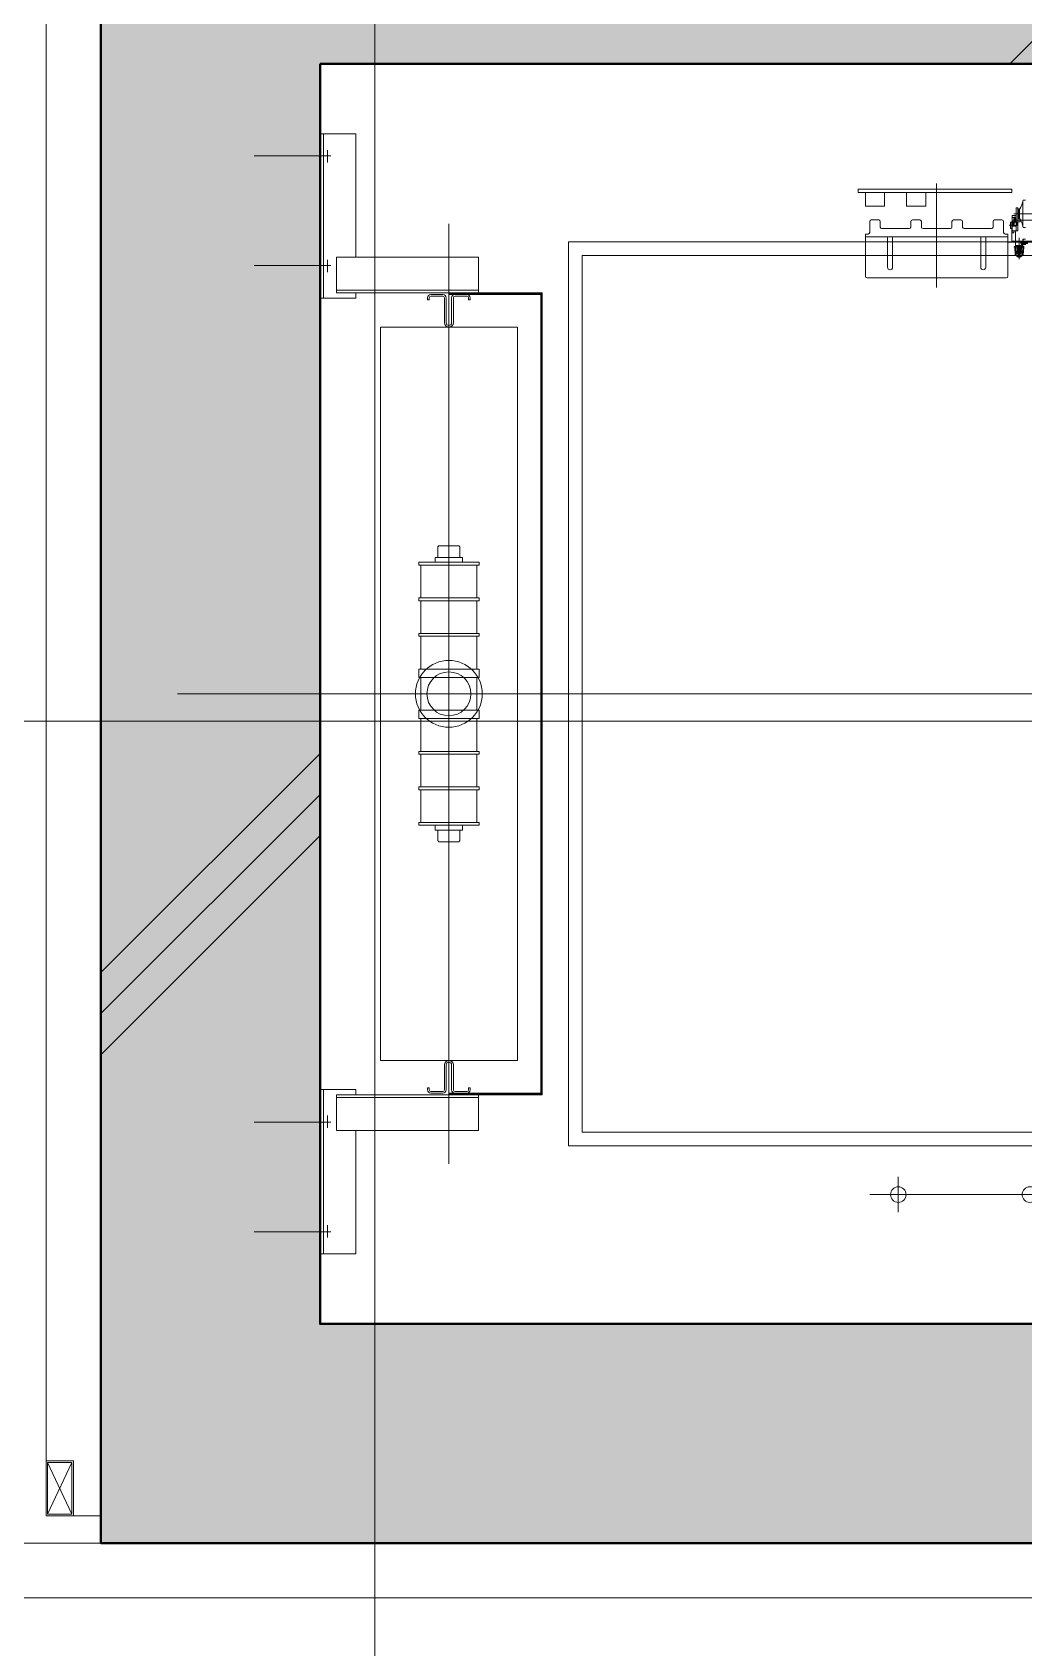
# Model space of a CAD drawing. Header units: millimetres. Extents: x 4739419 to 5837985, y 2291271 to 3446271.
# Drawn here: x 4909487 to 4911296, y 2442300 to 2445249 of the extents above; entities that cross this region are included whole.
import ezdxf

# ---------------------------------------------------------------- set-up
doc = ezdxf.new("R2010")
doc.units = ezdxf.units.MM
doc.layers.get('0').update_dxf_attribs({"color": 255})
for name, color, linetype, lineweight in [('XR-평면도$0$A-CNTL', 9, 'Continuous', 15), ('XR-평면도$0$A-CONC-LIN1', 9, 'Continuous', 40), ('XR-평면도$0$A-DWXM-ELEV', 9, 'Continuous', 18), ('XR-평면도$0$A-ELEV-LIN3', 9, 'Continuous', 18), ('XR-평면도$0$A-SECT-LIN2', 9, 'Continuous', 20), ('XR-평면도$0$A-SECT-LIN3', 9, 'Continuous', 18), ('XR-평면도$0$A-WAXM-PANL', 9, 'Continuous', 20), ('XR-평면도$0$A-XXXX-HATC', 9, 'Continuous', 18), ('XR-평면도$0$A-XXXX-OPEN', 9, 'Continuous', 15)]:
    doc.layers.add(name, color=color, linetype=linetype, lineweight=lineweight)
doc.layers.add('XR-평면도$0$A-CONC-SOLD', color=9, linetype='Continuous')

# ---------------------------------------------------------------- blocks, each defined once
blk = doc.blocks.new('XR-평면도$0$RAMP_내려감(기준층) (220802)')
at = {"layer": 'XR-평면도$0$A-CNTL', "ltscale": 300}
blk.add_lwpolyline([(-24300, -35700), (25100, -35700)], dxfattribs=at)
blk = doc.blocks.new('XR-평면도$0$중심선(210216)')
at = {"layer": 'XR-평면도$0$A-CNTL', "ltscale": 300}
for points in [[(44000, 206000), (44000, -10000)], [(-10000, 106000), (186000, 106000)]]:
    blk.add_lwpolyline(points, dxfattribs=at)
blk = doc.blocks.new('XR-평면도$0$윈드컬럼(13000)_2')
at = {"layer": 'XR-평면도$0$A-SECT-LIN2'}
blk.add_lwpolyline([(-100, 250), (-100, 150), (-50, 150), (-50, 250)], close=True, dxfattribs=at)
at = {"layer": 'XR-평면도$0$A-SECT-LIN3'}
blk.add_lwpolyline([(-97, 247), (-97, 153), (-53, 153), (-53, 247)], close=True, dxfattribs=at)
at = {"layer": 'XR-평면도$0$A-XXXX-OPEN'}
for p, q in [((-97, 153), (-53, 247)), ((-97, 247), (-53, 153))]:
    blk.add_line(p, q, dxfattribs=at)
blk = doc.blocks.new('XR-평면도$0$ELEV_21인승(4호기)')
at = {"layer": 'XR-평면도$0$A-CNTL'}
blk.add_line((1150, -23.1), (1150, 3110), dxfattribs=at)
at = {"layer": 'XR-평면도$0$A-DWXM-ELEV'}
for p, q in [((168, 2970), (168, 2830.5)), ((368, 2970), (368, 2830.5)), ((1932, 2970), (1932, 2830.5)), ((2132, 2970), (2132, 2830.5)), ((128, 2850), (128, 2785)), ((428, 2844), (128, 2844)), ((180.1, 2836.6), (157.7, 2836.6)), ((380.1, 2836.6), (357.7, 2836.6)), ((428, 2850), (428, 2785)), ((1872, 2850), (1872, 2785)), ((1872, 2844), (2172, 2844)), ((1919.9, 2836.6), (1942.3, 2836.6)), ((2119.9, 2836.6), (2142.3, 2836.6)), ((2172, 2850), (2172, 2785)), ((353, 2561.1), (353, 2820)), ((418, 2820), (353, 2820)), ((413, 2820), (413, 2561.1)), ((418, 2820), (418, 2561.1)), ((1882, 2820), (1882, 2561.1)), ((1882, 2820), (1947, 2820)), ((1887, 2820), (1887, 2561.1)), ((1947, 2561.1), (1947, 2820)), ((128, 2785), (353, 2785)), ((418, 2785), (428, 2785)), ((418, 2785), (428, 2785)), ((1882, 2785), (1872, 2785)), ((1882, 2785), (1872, 2785)), ((1947, 2785), (2172, 2785)), ((1819, 2740), (481, 2740)), ((481, 2740), (481, 2490)), ((1819, 2740), (1819, 2490)), ((431, 2654), (427.2, 2654)), ((431, 2654), (431, 2650.8)), ((910, 2560), (910, 2670)), ((915, 2670), (910, 2670)), ((915, 2560), (915, 2670)), ((975, 2666), (915, 2666)), ((975, 2560), (975, 2670)), ((980, 2670), (975, 2670)), ((980, 2560), (980, 2670)), ((1040, 2666), (980, 2666)), ((1040, 2560), (1040, 2670)), ((1040, 2670), (1045, 2670)), ((1045, 2560), (1045, 2670)), ((1105, 2666), (1045, 2666)), ((1105, 2560), (1105, 2670)), ((1105, 2670), (1120, 2670)), ((1120, 2560), (1120, 2670)), ((1180, 2666), (1120, 2666)), ((1180, 2560), (1180, 2670)), ((1195, 2670), (1180, 2670)), ((1195, 2560), (1195, 2670)), ((1195, 2666), (1255, 2666)), ((1255, 2560), (1255, 2670)), ((1260, 2670), (1255, 2670)), ((1260, 2560), (1260, 2670)), ((1260, 2666), (1320, 2666)), ((1320, 2560), (1320, 2670)), ((1320, 2670), (1325, 2670)), ((1325, 2560), (1325, 2670)), ((1325, 2666), (1385, 2666)), ((1385, 2560), (1385, 2670)), ((1385, 2670), (1390, 2670)), ((1390, 2560), (1390, 2670)), ((1869, 2654), (1872.8, 2654)), ((1869, 2654), (1869, 2650.8)), ((421, 2647.8), (421, 2626.2)), ((424.2, 2647.8), (424.2, 2626.2)), ((431, 2650.8), (427.2, 2650.8)), ((880, 2633), (882, 2635)), ((880, 2597), (880, 2633)), ((882, 2635), (901.2, 2635)), ((901.2, 2590), (901.2, 2640)), ((910, 2640), (901.2, 2640)), ((1390, 2640), (1398.8, 2640)), ((1398.8, 2590), (1398.8, 2640)), ((1418, 2635), (1398.8, 2635)), ((1420, 2633), (1418, 2635)), ((1420, 2597), (1420, 2633)), ((1869, 2650.8), (1872.8, 2650.8)), ((1875.8, 2647.8), (1875.8, 2626.2)), ((1879, 2647.8), (1879, 2626.2)), ((2007.6, 2615), (292.4, 2615)), ((418, 2445), (418, 2615)), ((419.5, 2615), (419.5, 2445)), ((421, 2615), (421, 2445)), ((421, 2603.8), (421, 2582.2)), ((424.2, 2603.8), (424.2, 2582.2)), ((472.8, 2623.2), (427.2, 2623.2)), ((472.8, 2620), (427.2, 2620)), ((472.8, 2610), (427.2, 2610)), ((472.8, 2606.8), (427.2, 2606.8)), ((850, 2615), (1420, 2615)), ((882, 2595), (880, 2597)), ((882, 2595), (901.2, 2595)), ((1418, 2595), (1398.8, 2595)), ((1418, 2595), (1420, 2597)), ((1827.2, 2623.2), (1872.8, 2623.2)), ((1827.2, 2620), (1872.8, 2620)), ((1827.2, 2610), (1872.8, 2610)), ((1827.2, 2606.8), (1872.8, 2606.8)), ((1875.8, 2603.8), (1875.8, 2582.2)), ((1879, 2615), (1879, 2447.2)), ((1879, 2603.8), (1879, 2582.2)), ((1880.5, 2615), (1880.5, 2446.1)), ((1882, 2615), (1882, 2445)), ((431, 2579.2), (427.2, 2579.2)), ((431, 2576), (427.2, 2576)), ((431, 2579.2), (431, 2576)), ((910, 2590), (901.2, 2590)), ((1390, 2590), (1398.8, 2590)), ((1869, 2579.2), (1872.8, 2579.2)), ((1869, 2579.2), (1869, 2576)), ((1869, 2576), (1872.8, 2576)), ((418, 2561.1), (353, 2561.1)), ((915, 2560), (910, 2560)), ((975, 2564), (915, 2564)), ((980, 2560), (975, 2560)), ((1040, 2564), (980, 2564)), ((1040, 2560), (1045, 2560)), ((1105, 2564), (1045, 2564)), ((1105, 2560), (1120, 2560)), ((1180, 2564), (1120, 2564)), ((1195, 2560), (1180, 2560)), ((1195, 2564), (1255, 2564)), ((1260, 2560), (1255, 2560)), ((1260, 2564), (1320, 2564)), ((1320, 2560), (1325, 2560)), ((1325, 2564), (1385, 2564)), ((1385, 2560), (1390, 2560)), ((1882, 2561.1), (1947, 2561.1)), ((1819, 2490), (481, 2490)), ((418, 2447.2), (1879, 2447.2)), ((418, 2446.1), (1880.5, 2446.1)), ((418, 2445), (1882, 2445)), ((325, 2397), (325, 115)), ((325, 2397), (1975, 2397)), ((1975, 2397), (1975, 115)), ((350, 2372), (1950, 2372)), ((350, 2372), (350, 272)), ((1950, 2372), (1950, 272)), ((2071, 1868.5), (2065, 1868.5)), ((2065, 1868.5), (2065, 1587.8)), ((2071, 1868.5), (2071, 1587.8)), ((236, 1847.2), (236, 1501.9)), ((1909, 1852), (1909, 1598)), ((1989, 1855), (1912, 1855)), ((1984, 1855), (1984, 1595)), ((1989, 1850.2), (1989, 1855)), ((2012, 1847.2), (1992, 1847.2)), ((2012, 1847.2), (2002, 1847.2)), ((2015, 1844.2), (2015, 1830.8)), ((2040, 1855), (2040, 1820)), ((2040, 1855), (2065, 1855)), ((2065, 1855), (2065, 1820)), ((1928.5, 1814.5), (1984, 1814.5)), ((1928.5, 1805.5), (1984, 1805.5)), ((1999, 1824.8), (1999, 1775.2)), ((2012, 1827.8), (2002, 1827.8)), ((2012, 1827.8), (2002, 1827.8)), ((2040, 1820), (2065, 1820)), ((204, 1795), (268.5, 1795)), ((2012, 1772.2), (2002, 1772.2)), ((2015, 1769.2), (2015, 1755.8)), ((2040, 1780), (2040, 1745)), ((2040, 1780), (2065, 1780)), ((2065, 1780), (2065, 1745)), ((1999, 1749.8), (1999, 1700.2)), ((2012, 1752.8), (2002, 1752.8)), ((2040, 1745), (2065, 1745)), ((1891.7, 1725), (2081.5, 1725)), ((2012, 1697.2), (2002, 1697.2)), ((2015, 1694.2), (2015, 1680.8)), ((1999, 1674.8), (1999, 1625.2)), ((2012, 1677.8), (2002, 1677.8)), ((1928.5, 1644.5), (1984, 1644.5)), ((1928.5, 1635.5), (1984, 1635.5)), ((2012, 1622.2), (2002, 1622.2)), ((1989, 1595), (1912, 1595)), ((1974.5, 1588, -1.2), (1974.5, 1595)), ((1989, 1599.8), (1989, 1595)), ((2012, 1602.8), (1992, 1602.8)), ((2005.1, 1592.8), (2005.1, 1585)), ((2015, 1619.2), (2015, 1605.8)), ((1943.4, 1574.3), (1968.6, 1574.3)), ((1950, 1579.5), (1950, 1581)), ((1950, 1567.7), (1950, 1569.2)), ((1950.4, 1581.5), (1965.5, 1582.5)), ((1950.4, 1567.2), (1965.5, 1566.2)), ((1950.8, 1574.3), (1969.4, 1574.3)), ((1982.2, 1574.3), (1950.9, 1574.3)), ((1951.2, 1579.1), (1951.2, 1579.9)), ((1951.2, 1568.8), (1951.2, 1569.6)), ((1951.6, 1580.4), (1966.7, 1581.3)), ((1951.6, 1568.3), (1966.7, 1567.3)), ((1954.3, 1575.1, 1.1), (1951.7, 1575.1, 1.1)), ((1954.3, 1573.6, 1.1), (1951.7, 1573.6, 1.1)), ((1954.3, 1575.1, 1.1), (1954.3, 1573.6, 1.1)), ((1995.1, 1580.9), (1955.1, 1580.9)), ((1955.1, 1580.9), (1955.1, 1576.8)), ((1960.1, 1576.8), (1955.1, 1576.8)), ((1960.1, 1571.8), (1955.1, 1571.8)), ((1955.1, 1571.8), (1955.1, 1567.7)), ((1976.1, 1567.7), (1955.1, 1567.7)), ((1955.3, 1580.9), (1955.3, 1566.2)), ((1955.3, 1577.9), (1965.5, 1578.5)), ((1955.3, 1576.7), (1966.7, 1577.3)), ((1955.3, 1572), (1966.7, 1571.4)), ((1955.3, 1570.8), (1965.5, 1570.2)), ((1955.7, 1578.9, 1.1), (1956.1, 1578.5, 1.1)), ((1955.7, 1569.8, 1.1), (1956.1, 1570.2, 1.1)), ((1956.1, 1578.5, 1.1), (1956.1, 1576.3, 1.1)), ((1967.5, 1576.3, 0.3), (1956.1, 1576.3, 4.2)), ((1956.1, 1576.3, 1.1), (1956.1, 1572.3, 1.1)), ((1968, 1575.9), (1956.1, 1575.9, 1.1)), ((1968, 1572.8), (1956.1, 1572.8, 1.1)), ((1967.5, 1572.3, 0.3), (1956.1, 1572.3, 4.2)), ((1956.1, 1572.3, 1.1), (1956.1, 1570.2, 1.1)), ((1956.2, 1574.3, 1.1), (1956.9, 1574.3, 1.1)), ((1956.8, 1570.6, 1.1), (1956.2, 1574.3, 1.1)), ((1956.9, 1574.4, 1.1), (1956.3, 1578, 1.1)), ((1956.3, 1578, 1.1), (1956.3, 1576.3, 1.1)), ((1956.3, 1578, 1.1), (1957, 1578, 1.1)), ((1957.5, 1570.6, 1.1), (1956.8, 1570.6, 1.1)), ((1957.6, 1574.4, 1.1), (1956.9, 1574.4, 1.1)), ((1956.9, 1574.3, 1.1), (1957.5, 1570.6, 1.1)), ((1957, 1578, 1.1), (1957.6, 1574.4, 1.1)), ((1957.5, 1570.6, 1.1), (1957.5, 1572.3, 1.1)), ((1957.6, 1579.2), (1958.5, 1579.2)), ((1957.6, 1569.2), (1957.6, 1579.2)), ((1957.6, 1569.2), (1958.5, 1569.2)), ((1958.5, 1579.2), (1958.5, 1569.2)), ((1960.1, 1576.8), (1960.1, 1571.8)), ((1965.5, 1583.5), (1966.7, 1583.5)), ((1965.5, 1582.5), (1965.5, 1583.5)), ((1965.5, 1579.6), (1966.7, 1579.6)), ((1965.5, 1578.5), (1965.5, 1579.6)), ((1965.5, 1569.1), (1965.5, 1570.2)), ((1965.5, 1569.1), (1966.7, 1569.1)), ((1966.7, 1565.2), (1966.7, 1583.5)), ((1968, 1575.9), (1967.5, 1576.3)), ((1968, 1572.8), (1967.5, 1572.3)), ((1968, 1572.8), (1968, 1575.9)), ((1968.3, 1580.9), (1968.3, 1567.7)), ((1969.4, 1570.7, 1.4), (1969.9, 1570.2, 1.4)), ((1969.9, 1567.5, 1.4), (1969.9, 1570.2, 1.4)), ((1969.9, 1562.5, 1.4), (1969.9, 1567.5, 1.4)), ((1970.5, 1567.5, 5.1), (1969.9, 1567.5, 5.3)), ((1970.4, 1566.9, 1.4), (1969.9, 1566.9, 1.4)), ((1970.9, 1569.7), (1970.1, 1565)), ((1971.8, 1569.7), (1970.9, 1569.7)), ((1971, 1565), (1971.8, 1569.7)), ((1971.8, 1566.9, 1.4), (1971.3, 1566.9, 1.4)), ((1971.8, 1567.5, 4.7), (1971.4, 1567.5, 4.8)), ((1971.8, 1571.4), (1971.8, 1558.9)), ((1971.8, 1571.4), (1972.9, 1571.4)), ((1971.8, 1569.7), (1971.8, 1567.5)), ((1972.9, 1558.9), (1972.9, 1571.4)), ((1979.2, 1567.5, 1.7), (1972.9, 1567.5, 4.3)), ((1979.9, 1566.9, 1.4), (1972.9, 1566.9, 1.4)), ((1974.5, 1588), (1974.5, 1542)), ((1974.5, 1588), (2009.5, 1588)), ((1976.1, 1588), (1976.1, 1542)), ((1976.1, 1580.9), (1976.1, 1548.6)), ((1979.9, 1566.9, 1.4), (1979.2, 1567.5, 1.4)), ((1979.9, 1566.9, 1.4), (1979.9, 1563.1, 1.4)), ((1991.1, 1587.5), (1991.1, 1584.3)), ((1991.1, 1587.5), (2013.5, 1587.5)), ((1991.1, 1584.3), (1995.1, 1584.3)), ((1995.1, 1587.5), (1995.1, 1576.8)), ((2037.1, 1580), (1995.1, 1580)), ((2037.1, 1576.8), (1995.1, 1576.8)), ((1999.6, 1590.5), (2010.6, 1590.5)), ((1999.6, 1590.5), (1999.6, 1587.5)), ((2001.1, 1566.5), (2001.1, 1563)), ((2002.1, 1567.5), (2050.1, 1567.5)), ((2003.6, 1587.5), (2003.6, 1580)), ((2003.6, 1584.3), (2011.6, 1584.3)), ((2003.6, 1583.3), (2011.6, 1583.3)), ((2004.6, 1579.9), (2004.6, 1585.2)), ((2011.6, 1586.2), (2005.6, 1586.2)), ((2011.6, 1578.9), (2005.6, 1578.9)), ((2009.9, 1582.6), (2021.3, 1582.6)), ((2010.3, 1582.6), (2017.9, 1582.6)), ((2010.6, 1590.5), (2010.6, 1587.5)), ((2011.6, 1587.1), (2011.6, 1580)), ((2011.6, 1587.1), (2019.6, 1587.1)), ((2011.6, 1578.9), (2011.6, 1586.2)), ((2011.6, 1584.1), (2019.6, 1584.1)), ((2011.6, 1584.1), (2016.6, 1584.1)), ((2011.6, 1581.1), (2019.6, 1581.1)), ((2011.6, 1581.1), (2016.6, 1581.1)), ((2011.6, 1576.8), (2011.6, 1572.9)), ((2011.6, 1572.9), (2016.3, 1572.9)), ((2013.5, 1587.5), (2013.5, 1587.1)), ((2014.5, 1547), (2014.5, 1583)), ((2016.6, 1581.1), (2016.6, 1584.1)), ((2035.1, 1574.8), (2017.1, 1574.8)), ((2017.1, 1574.8), (2017.1, 1573.5)), ((2035.1, 1573.8), (2017.1, 1573.8)), ((2019.6, 1587.1), (2023.1, 1587.1)), ((2019.6, 1587.1), (2019.6, 1580)), ((2019.6, 1576.8), (2019.6, 1574.8)), ((2031.6, 1576.8), (2020.6, 1576.8)), ((2020.6, 1576.8), (2020.6, 1574.8)), ((2023.1, 1587.1), (2023.1, 1580)), ((2026.1, 1583.9), (2026.1, 1548.1)), ((2031.6, 1576.8), (2031.6, 1574.8)), ((2035.1, 1574.8), (2035.1, 1573.5)), ((2037.1, 1576.8), (2037.1, 1580)), ((2051.1, 1566.5), (2051.1, 1563)), ((2065, 1587.8), (2071, 1587.8))]:
    blk.add_line(p, q, dxfattribs=at)
for centre, radius in [((1150, 2615), 61), ((1150, 2615), 61), ((1150, 2615), 40), ((236, 1795), 14.2), ((236, 1555), 14.2)]:
    blk.add_circle(centre, radius, dxfattribs=at)
for centre, radius, start, end in [((427.2, 2647.8), 6.2, 90, 180), ((1872.8, 2647.8), 6.2, 0, 90), ((427.2, 2626.2), 6.2, 180, 270), ((427.2, 2647.8), 3, 90, 180), ((427.2, 2626.2), 3, 180, 270), ((1872.8, 2647.8), 3, 0, 90), ((1872.8, 2626.2), 3, 270, 0), ((1872.8, 2626.2), 6.2, 270, 0), ((427.2, 2603.8), 6.2, 90, 180), ((427.2, 2603.8), 3, 90, 180), ((472.8, 2615), 8.2, 270, 90), ((472.8, 2615), 5, 270, 90), ((1827.2, 2615), 8.2, 90, 270), ((1827.2, 2615), 5, 90, 270), ((1872.8, 2603.8), 6.2, 0, 90), ((1872.8, 2603.8), 3, 0, 90), ((427.2, 2582.2), 6.2, 180, 270), ((427.2, 2582.2), 3, 180, 270), ((1872.8, 2582.2), 3, 270, 0), ((1872.8, 2582.2), 6.2, 270, 0), ((1912, 1852), 3, 90, 180), ((1992, 1850.2), 3, 180, 270), ((2012, 1844.2), 3, 0, 90), ((2012, 1830.8), 3, 270, 0), ((1928.5, 1810), 4.5, 90, 270), ((2002, 1824.8), 3, 90, 180), ((2002, 1775.2), 3, 180, 270), ((2012, 1769.2), 3, 0, 90), ((2002, 1749.8), 3, 90, 180), ((2012, 1755.8), 3, 270, 0), ((2002, 1700.2), 3, 180, 270), ((2012, 1694.2), 3, 0, 90), ((2012, 1680.8), 3, 270, 0), ((2002, 1674.8), 3, 90, 180), ((1928.5, 1640), 4.5, 90, 270), ((2002, 1625.2), 3, 180, 270), ((2012, 1619.2), 3, 0, 90), ((1912, 1598), 3, 180, 270), ((1992, 1599.8), 3, 90, 180), ((2012, 1605.8), 3, 270, 0), ((1952.9, 1574.3), 5.96, 119.7974, 240.2026), ((1952.9, 1574.3), 4.76, 115.4695, 244.5305), ((1950.5, 1581), 0.5, 93.0857, 180), ((1950.5, 1567.7), 0.5, 180, 266.9143), ((1950.7, 1579.1), 0.5, 295.4695, 0), ((1950.7, 1569.6), 0.5, 0, 64.5305), ((1951.7, 1579.9), 0.5, 93.6982, 180), ((1951.7, 1568.8), 0.5, 180, 266.3018), ((1956.3, 1574.3, 1.1), 4.61, 97.8828, 170.5269), ((1955.3, 1574.3), 3.56, 90, 270), ((1956.3, 1574.3, 1.1), 4.61, 189.4731, 262.1172), ((1955.3, 1574.3), 2.36, 90, 270), ((1970.1, 1565, 1.4), 5.77, 97.8828, 170.5269), ((2002.1, 1566.5), 1, 90, 180), ((1998.4, 1598.8), 31.5, 276.7434, 306.4626), ((2005.6, 1585.2), 1, 90, 180), ((2005.6, 1579.9), 1, 180, 270), ((2009.5, 1583), 5, 0, 90), ((2053.8, 1598.8), 31.5, 233.5374, 263.2566), ((2050.1, 1566.5), 1, 0, 90)]:
    blk.add_arc(centre, radius, start, end, dxfattribs=at)
blk = doc.blocks.new('XR-평면도$0$CORE_03_06_B2F 3F에서8F (230330)')
at = {"layer": 'XR-평면도$0$A-CONC-SOLD'}
h = blk.add_hatch(dxfattribs=at)
h.set_pattern_fill('CONC', color=256, scale=100, angle=180)
h.set_pattern_definition([(225, (259193, 729020.6), (2121.32, -2121.32), []), (225, (259193, 728945.6), (2121.32, -2121.32), []), (225, (259193, 728870.6), (2121.32, -2121.32), [])])
h.paths.add_polyline_path([(0, 0), (10950, 0), (10950, 10700), (10550, 10700), (10550, 10000), (7300, 10000), (7300, 9550), (7550, 9550), (7550, 9750), (10550, 9750), (10550, 7250), (8850, 7250), (8850, 7000), (10550, 7000), (10550, 400), (7550, 400), (7550, 7000), (7750, 7000), (7750, 7250), (7550, 7250), (7550, 8450), (7300, 8450), (7300, 5550), (6850, 5550), (6850, 5300), (7300, 5300), (7300, 400), (3500, 400), (3500, 900), (3250, 900), (3250, 400), (400, 400), (400, 2700), (3250, 2700), (3250, 2200), (3500, 2200), (3500, 3500), (3250, 3500), (3250, 2950), (400, 2950), (400, 5300), (3250, 5300), (3250, 4700), (3500, 4700), (3500, 5300), (5750, 5300), (5750, 5550), (5300, 5550), (5300, 7900), (5050, 7900), (5050, 5550), (400, 5550), (400, 9100), (1300, 9100), (1300, 9350), (400, 9350), (400, 12000), (2400, 12000), (2400, 9350), (1915, 9350), (1915, 9100), (3550, 9100), (3550, 9350), (2650, 9350), (2650, 12000), (5050, 12000), (5050, 9350), (4150, 9350), (4150, 9100), (5300, 9100), (5300, 12000), (5750, 12000), (5750, 12400), (0, 12400)])
h.paths.add_polyline_path([(6850, 12000), (10550, 12000), (10550, 11800), (10950, 11800), (10950, 12400), (6850, 12400)], flags=17)
at = {"layer": 'XR-평면도$0$A-XXXX-HATC'}
h = blk.add_hatch(color=253, dxfattribs=at)
h.dxf.hatch_style = 1
h.paths.add_polyline_path([(0, 12400), (0, 0), (10950, 0), (10950, 10685), (10550, 10685), (10550, 10000), (7300, 10000), (7300, 9615), (7550, 9615), (7550, 9750), (10550, 9750), (10550, 7250), (8765, 7250), (8765, 7000), (10550, 7000), (10550, 400), (7550, 400), (7550, 7000), (7635, 7000), (7635, 7250), (7550, 7250), (7550, 8485), (7300, 8485), (7300, 5550), (6865, 5550), (6865, 5300), (7300, 5300), (7300, 400), (3500, 400), (3500, 900), (3250, 900), (3250, 400), (400, 400), (400, 2700), (3250, 2700), (3250, 2200), (3500, 2200), (3500, 3475), (3250, 3475), (3250, 2950), (400, 2950), (400, 5300), (3250, 5300), (3250, 4775), (3500, 4775), (3500, 5300), (5735, 5300), (5735, 5550), (400, 5550), (400, 9100), (1285, 9100), (1285, 9350), (400, 9350), (400, 12000), (2400, 12000), (2400, 9350), (1915, 9350), (1915, 9100), (4235, 9100), (4235, 9350), (2650, 9350), (2650, 12000), (5050, 12000), (5050, 9350), (4865, 9350), (4865, 9100), (5300, 9100), (5300, 12000), (5735, 12000), (5735, 12400)])
h.paths.add_polyline_path([(6865, 12000), (6865, 12400), (10950, 12400), (10950, 11815), (10550, 11815), (10550, 12000)])
at = {"layer": 'XR-평면도$0$A-CONC-LIN1'}
blk.add_line((3250, 2700), (400, 2700), dxfattribs=at)
for points in [[(5735, 12400), (0, 12400), (0, 0), (10950, 0), (10950, 10685), (10550, 10685)], [(400, 2700), (400, 400), (3250, 400)]]:
    blk.add_lwpolyline(points, dxfattribs=at)
at = {"rotation": 90}
blk.add_blockref('XR-평면도$0$ELEV_21인승(4호기)', (3250, 400), dxfattribs=at)

msp = doc.modelspace()

# ---------------------------------------------------------------- linework, layer by layer
at = {"layer": 'XR-평면도$0$A-ELEV-LIN3'}
for points in [[(4906711.8, 2442991.2), (4906711.8, 2441591.2), (4908111.8, 2441591.2), (4908111.8, 2442491.2), (4920561.8, 2442491.2), (4920561.8, 2441891.2), (4921661.8, 2441891.2), (4921661.8, 2443391.2), (4920561.8, 2443391.2), (4920561.8, 2454891.2), (4976661.8, 2454891.2), (4976661.8, 2443391.2), (4975561.8, 2443391.2), (4975561.8, 2441891.2), (4976661.8, 2441891.2), (4976661.8, 2442491.2), (4986561.8, 2442491.2)], [(4906711.8, 2442991.2), (4906711.8, 2441591.2), (4908111.8, 2441591.2), (4908111.8, 2442491.2), (4920561.8, 2442491.2), (4920561.8, 2441891.2), (4921661.8, 2441891.2), (4921661.8, 2443391.2), (4920561.8, 2443391.2), (4920561.8, 2454891.2), (4976661.8, 2454891.2)], [(4906711.8, 2442991.2), (4906711.8, 2441591.2), (4908111.8, 2441591.2), (4908111.8, 2442491.2), (4920561.8, 2442491.2), (4920561.8, 2441891.2), (4921661.8, 2441891.2), (4921661.8, 2443391.2), (4920561.8, 2443391.2), (4920561.8, 2454891.2), (4976661.8, 2454891.2)], [(4906611.8, 2442991.2), (4906611.8, 2441491.2), (4908211.8, 2441491.2), (4908211.8, 2442391.2), (4920461.8, 2442391.2), (4920461.8, 2441791.2), (4921761.8, 2441791.2), (4921761.8, 2443491.2), (4920661.8, 2443491.2), (4920661.8, 2454791.2), (4976561.8, 2454791.2), (4976561.8, 2443491.2), (4975461.8, 2443491.2), (4975461.8, 2441791.2), (4976761.8, 2441791.2)], [(4906611.8, 2442991.2), (4906611.8, 2441491.2), (4908211.8, 2441491.2), (4908211.8, 2442391.2), (4920461.8, 2442391.2), (4920461.8, 2441791.2), (4921761.8, 2441791.2), (4921761.8, 2443491.2), (4920661.8, 2443491.2), (4920661.8, 2454791.2), (4976561.8, 2454791.2), (4976561.8, 2443491.2), (4975461.8, 2443491.2), (4975461.8, 2441791.2), (4976761.8, 2441791.2)], [(4906611.8, 2442991.2), (4906611.8, 2441491.2), (4908211.8, 2441491.2), (4908211.8, 2442391.2), (4920461.8, 2442391.2), (4920461.8, 2441791.2), (4921761.8, 2441791.2), (4921761.8, 2443491.2), (4920661.8, 2443491.2), (4920661.8, 2454791.2), (4976561.8, 2454791.2), (4976561.8, 2443491.2), (4975461.8, 2443491.2), (4975461.8, 2441791.2), (4976761.8, 2441791.2)]]:
    msp.add_lwpolyline(points, dxfattribs=at)
at = {"layer": 'XR-평면도$0$A-WAXM-PANL'}
for points in [[(4921111.8, 2533041.2), (4909461.8, 2533041.2), (4909461.8, 2442491.2), (4909611.8, 2442491.2)], [(4921111.8, 2533041.2), (4909461.8, 2533041.2), (4909461.8, 2442491.2), (4909611.8, 2442491.2)], [(4921111.8, 2533041.2), (4909461.8, 2533041.2), (4909461.8, 2442491.2), (4909611.8, 2442491.2)], [(4921111.8, 2532991.2), (4909511.8, 2532991.2), (4909511.8, 2442541.2), (4909611.8, 2442541.2)], [(4921111.8, 2532991.2), (4909511.8, 2532991.2), (4909511.8, 2442541.2), (4909611.8, 2442541.2)], [(4921111.8, 2532991.2), (4909511.8, 2532991.2), (4909511.8, 2442541.2), (4909611.8, 2442541.2)]]:
    msp.add_lwpolyline(points, dxfattribs=at)

# ---------------------------------------------------------------- block references
for name, p in [('XR-평면도$0$RAMP_내려감(기준층) (220802)', (4886811.8, 2479691.2)), ('XR-평면도$0$윈드컬럼(13000)_2', (4909611.8, 2442391.2)), ('XR-평면도$0$윈드컬럼(13000)_2', (4909611.8, 2442391.2)), ('XR-평면도$0$윈드컬럼(13000)_2', (4909611.8, 2442391.2)), ('XR-평면도$0$CORE_03_06_B2F 3F에서8F (230330)', (4909611.8, 2442491.2)), ('XR-평면도$0$CORE_03_06_B2F 3F에서8F (230330)', (4909611.8, 2442491.2)), ('XR-평면도$0$CORE_03_06_B2F 3F에서8F (230330)', (4909611.8, 2442491.2))]:
    msp.add_blockref(name, p)
at = {"layer": 'XR-평면도$0$A-CNTL'}
msp.add_blockref('XR-평면도$0$중심선(210216)', (4866111.8, 2336391.2), dxfattribs=at)

doc.saveas('drawing.dxf')
